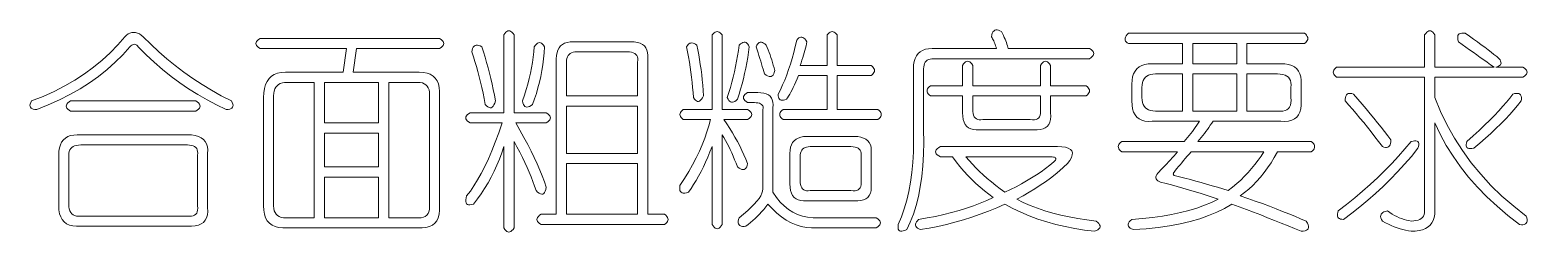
# Model space of a CAD drawing. Extents: x 0 to 297, y 0 to 210.
# Drawn here: x 83.66 to 119.04, y 30.22 to 35 of the extents above; entities that cross this region are included whole.
import ezdxf

# ---------------------------------------------------------------- set-up
doc = ezdxf.new("R2010")
doc.units = 0

msp = doc.modelspace()

# ---------------------------------------------------------------- linework, layer by layer
at = {"color": 255, "lineweight": 13}
for points in [[(86.341, 34.842), (86.52, 34.661), (86.706, 34.487), (86.898, 34.319), (87.096, 34.157), (87.301, 34.002), (87.512, 33.853), (87.73, 33.711), (87.954, 33.575), (88.184, 33.445), (88.421, 33.322), (88.441, 33.284), (88.455, 33.25), (88.461, 33.22), (88.459, 33.194), (88.451, 33.172), (88.435, 33.154), (88.413, 33.14), (88.383, 33.13), (88.345, 33.124), (88.301, 33.122), (88.071, 33.23), (87.847, 33.348), (87.627, 33.474), (87.411, 33.608), (87.201, 33.752), (86.995, 33.904), (86.795, 34.066), (86.599, 34.236), (86.407, 34.414), (86.221, 34.602), (86.205, 34.624), (86.187, 34.64), (86.169, 34.652), (86.151, 34.66), (86.131, 34.662), (86.111, 34.66), (86.089, 34.652), (86.067, 34.64), (86.045, 34.624), (86.021, 34.602), (85.855, 34.414), (85.677, 34.236), (85.487, 34.066), (85.285, 33.904), (85.071, 33.752), (84.845, 33.608), (84.607, 33.474), (84.357, 33.348), (84.095, 33.23), (83.821, 33.122), (83.777, 33.124), (83.739, 33.13), (83.709, 33.14), (83.687, 33.154), (83.671, 33.172), (83.663, 33.194), (83.661, 33.22), (83.667, 33.25), (83.681, 33.284), (83.701, 33.322), (83.975, 33.431), (84.237, 33.549), (84.487, 33.677), (84.725, 33.815), (84.951, 33.962), (85.165, 34.119), (85.367, 34.285), (85.557, 34.461), (85.735, 34.647), (85.901, 34.842), (85.941, 34.878), (85.983, 34.906), (86.025, 34.926), (86.067, 34.938), (86.111, 34.942), (86.155, 34.938), (86.201, 34.926), (86.247, 34.906), (86.293, 34.878)], [(89.101, 34.802), (93.341, 34.802), (93.377, 34.778), (93.405, 34.754), (93.425, 34.73), (93.437, 34.706), (93.441, 34.682), (93.437, 34.658), (93.425, 34.634), (93.405, 34.61), (93.377, 34.586), (93.341, 34.562), (91.381, 34.562), (91.301, 34.002), (92.861, 34.002), (92.959, 33.996), (93.047, 33.98), (93.123, 33.952), (93.187, 33.912), (93.241, 33.862), (93.283, 33.8), (93.315, 33.728), (93.335, 33.644), (93.343, 33.548), (93.341, 33.442), (93.341, 30.842), (93.343, 30.736), (93.333, 30.642), (93.311, 30.56), (93.277, 30.49), (93.231, 30.432), (93.173, 30.386), (93.103, 30.352), (93.021, 30.33), (92.927, 30.32), (92.821, 30.322), (89.741, 30.322), (89.635, 30.32), (89.539, 30.33), (89.455, 30.352), (89.383, 30.386), (89.321, 30.432), (89.271, 30.49), (89.231, 30.56), (89.203, 30.642), (89.187, 30.736), (89.181, 30.842), (89.181, 33.402), (89.186, 33.516), (89.202, 33.618), (89.228, 33.708), (89.264, 33.786), (89.311, 33.852), (89.368, 33.906), (89.436, 33.948), (89.514, 33.978), (89.602, 33.996), (89.701, 34.002), (91.061, 34.002), (91.141, 34.562), (89.101, 34.562), (89.065, 34.586), (89.037, 34.61), (89.017, 34.634), (89.005, 34.658), (89.001, 34.682), (89.005, 34.706), (89.017, 34.73), (89.037, 34.754), (89.065, 34.778)], [(95.101, 34.882), (95.101, 33.042), (95.861, 33.042), (95.897, 33.018), (95.925, 32.994), (95.945, 32.97), (95.957, 32.946), (95.961, 32.922), (95.957, 32.898), (95.945, 32.874), (95.925, 32.85), (95.897, 32.826), (95.861, 32.802), (95.141, 32.802), (95.242, 32.628), (95.336, 32.46), (95.424, 32.296), (95.506, 32.136), (95.581, 31.982), (95.65, 31.832), (95.712, 31.688), (95.768, 31.548), (95.818, 31.412), (95.861, 31.282), (95.851, 31.231), (95.839, 31.189), (95.823, 31.157), (95.803, 31.135), (95.781, 31.122), (95.755, 31.119), (95.727, 31.125), (95.695, 31.141), (95.659, 31.167), (95.621, 31.202), (95.587, 31.307), (95.549, 31.415), (95.507, 31.525), (95.461, 31.637), (95.411, 31.752), (95.357, 31.869), (95.299, 31.989), (95.237, 32.111), (95.171, 32.235), (95.101, 32.362), (95.101, 30.322), (95.077, 30.286), (95.053, 30.258), (95.029, 30.238), (95.005, 30.226), (94.981, 30.222), (94.957, 30.226), (94.933, 30.238), (94.909, 30.258), (94.885, 30.286), (94.861, 30.322), (94.861, 32.242), (94.811, 32.092), (94.755, 31.944), (94.695, 31.8), (94.631, 31.66), (94.561, 31.522), (94.487, 31.388), (94.407, 31.256), (94.323, 31.128), (94.235, 31.004), (94.141, 30.882), (94.096, 30.87), (94.058, 30.864), (94.026, 30.866), (94, 30.876), (93.981, 30.892), (93.968, 30.916), (93.962, 30.946), (93.962, 30.984), (93.968, 31.03), (93.981, 31.082), (94.069, 31.193), (94.155, 31.317), (94.241, 31.455), (94.327, 31.607), (94.411, 31.772), (94.495, 31.951), (94.577, 32.143), (94.659, 32.349), (94.741, 32.569), (94.821, 32.802), (94.061, 32.802), (94.025, 32.826), (93.997, 32.85), (93.977, 32.874), (93.965, 32.898), (93.961, 32.922), (93.965, 32.946), (93.977, 32.97), (93.997, 32.994), (94.025, 33.018), (94.061, 33.042), (94.861, 33.042), (94.861, 34.882), (94.885, 34.918), (94.909, 34.946), (94.933, 34.966), (94.957, 34.978), (94.981, 34.982), (95.005, 34.978), (95.029, 34.966), (95.053, 34.946), (95.077, 34.918)], [(95.581, 34.602), (95.605, 34.638), (95.629, 34.666), (95.653, 34.686), (95.677, 34.698), (95.701, 34.702), (95.725, 34.698), (95.749, 34.686), (95.773, 34.666), (95.797, 34.638), (95.821, 34.602), (95.811, 34.459), (95.797, 34.317), (95.779, 34.177), (95.757, 34.039), (95.731, 33.902), (95.701, 33.767), (95.667, 33.633), (95.629, 33.501), (95.587, 33.371), (95.541, 33.242), (95.503, 33.214), (95.467, 33.194), (95.435, 33.182), (95.407, 33.178), (95.381, 33.182), (95.359, 33.194), (95.339, 33.214), (95.323, 33.242), (95.311, 33.278), (95.301, 33.322), (95.347, 33.457), (95.389, 33.591), (95.427, 33.723), (95.461, 33.853), (95.491, 33.982), (95.517, 34.109), (95.539, 34.235), (95.557, 34.359), (95.571, 34.481)], [(96.501, 34.722), (97.861, 34.722), (97.944, 34.718), (98.018, 34.706), (98.082, 34.686), (98.136, 34.658), (98.181, 34.622), (98.216, 34.578), (98.242, 34.526), (98.258, 34.466), (98.264, 34.398), (98.261, 34.322), (98.261, 30.642), (98.661, 30.642), (98.69, 30.618), (98.712, 30.594), (98.728, 30.57), (98.738, 30.546), (98.741, 30.522), (98.738, 30.498), (98.728, 30.474), (98.712, 30.45), (98.69, 30.426), (98.661, 30.402), (95.741, 30.402), (95.705, 30.426), (95.677, 30.45), (95.657, 30.474), (95.645, 30.498), (95.641, 30.522), (95.645, 30.546), (95.657, 30.57), (95.677, 30.594), (95.705, 30.618), (95.741, 30.642), (96.101, 30.642), (96.101, 34.322), (96.105, 34.398), (96.117, 34.466), (96.137, 34.526), (96.165, 34.578), (96.201, 34.622), (96.245, 34.658), (96.297, 34.686), (96.357, 34.706), (96.425, 34.718)], [(100.021, 34.882), (100.021, 33.122), (100.621, 33.122), (100.657, 33.098), (100.685, 33.074), (100.705, 33.05), (100.717, 33.026), (100.721, 33.002), (100.717, 32.978), (100.705, 32.954), (100.685, 32.93), (100.657, 32.906), (100.621, 32.882), (100.061, 32.882), (100.131, 32.778), (100.199, 32.674), (100.263, 32.57), (100.323, 32.466), (100.381, 32.362), (100.435, 32.258), (100.487, 32.154), (100.535, 32.05), (100.579, 31.946), (100.621, 31.842), (100.611, 31.798), (100.599, 31.762), (100.583, 31.734), (100.563, 31.714), (100.541, 31.702), (100.515, 31.698), (100.487, 31.702), (100.455, 31.714), (100.419, 31.734), (100.381, 31.762), (100.349, 31.849), (100.315, 31.933), (100.281, 32.015), (100.247, 32.095), (100.211, 32.172), (100.175, 32.247), (100.137, 32.319), (100.099, 32.389), (100.061, 32.457), (100.021, 32.522), (100.021, 30.402), (99.997, 30.366), (99.973, 30.338), (99.949, 30.318), (99.925, 30.306), (99.901, 30.302), (99.877, 30.306), (99.853, 30.318), (99.829, 30.338), (99.805, 30.366), (99.781, 30.402), (99.781, 32.242), (99.732, 32.116), (99.682, 31.994), (99.63, 31.876), (99.576, 31.762), (99.521, 31.652), (99.464, 31.546), (99.406, 31.444), (99.346, 31.346), (99.284, 31.252), (99.221, 31.162), (99.176, 31.149), (99.136, 31.143), (99.102, 31.143), (99.074, 31.149), (99.051, 31.162), (99.034, 31.181), (99.022, 31.207), (99.016, 31.239), (99.016, 31.277), (99.021, 31.322), (99.129, 31.489), (99.229, 31.653), (99.321, 31.815), (99.405, 31.975), (99.481, 32.132), (99.549, 32.287), (99.609, 32.439), (99.661, 32.589), (99.705, 32.737), (99.741, 32.882), (99.101, 32.882), (99.072, 32.906), (99.05, 32.93), (99.034, 32.954), (99.024, 32.978), (99.021, 33.002), (99.024, 33.026), (99.034, 33.05), (99.05, 33.074), (99.072, 33.098), (99.101, 33.122), (99.781, 33.122), (99.781, 34.882), (99.805, 34.911), (99.829, 34.933), (99.853, 34.949), (99.877, 34.959), (99.901, 34.962), (99.925, 34.959), (99.949, 34.949), (99.973, 34.933), (99.997, 34.911)], [(99.181, 34.602), (99.198, 34.631), (99.216, 34.655), (99.236, 34.673), (99.258, 34.685), (99.281, 34.692), (99.306, 34.693), (99.332, 34.689), (99.36, 34.679), (99.39, 34.663), (99.421, 34.642), (99.444, 34.529), (99.466, 34.415), (99.486, 34.299), (99.504, 34.181), (99.521, 34.062), (99.536, 33.941), (99.55, 33.819), (99.562, 33.695), (99.572, 33.569), (99.581, 33.442), (99.557, 33.398), (99.533, 33.364), (99.509, 33.338), (99.485, 33.32), (99.461, 33.312), (99.437, 33.312), (99.413, 33.322), (99.389, 33.34), (99.365, 33.366), (99.341, 33.402), (99.332, 33.522), (99.322, 33.642), (99.31, 33.762), (99.296, 33.882), (99.281, 34.002), (99.264, 34.122), (99.246, 34.242), (99.226, 34.362), (99.204, 34.482)], [(100.421, 34.642), (100.452, 34.67), (100.482, 34.692), (100.51, 34.706), (100.536, 34.712), (100.561, 34.712), (100.584, 34.704), (100.606, 34.69), (100.626, 34.668), (100.644, 34.638), (100.661, 34.602), (100.644, 34.474), (100.624, 34.348), (100.602, 34.222), (100.578, 34.096), (100.551, 33.972), (100.522, 33.848), (100.49, 33.726), (100.456, 33.604), (100.42, 33.482), (100.381, 33.362), (100.35, 33.334), (100.32, 33.312), (100.292, 33.298), (100.266, 33.292), (100.241, 33.292), (100.218, 33.3), (100.196, 33.314), (100.176, 33.336), (100.158, 33.366), (100.141, 33.402), (100.18, 33.522), (100.216, 33.644), (100.25, 33.766), (100.282, 33.888), (100.311, 34.012), (100.338, 34.136), (100.362, 34.262), (100.384, 34.388), (100.404, 34.514)], [(101.061, 34.642), (101.085, 34.586), (101.107, 34.528), (101.129, 34.47), (101.151, 34.412), (101.171, 34.352), (101.191, 34.292), (101.209, 34.23), (101.227, 34.168), (101.245, 34.106), (101.261, 34.042), (101.251, 33.998), (101.239, 33.962), (101.223, 33.934), (101.203, 33.914), (101.181, 33.902), (101.155, 33.898), (101.127, 33.902), (101.095, 33.914), (101.059, 33.934), (101.021, 33.962), (101.005, 34.019), (100.987, 34.077), (100.969, 34.137), (100.951, 34.199), (100.931, 34.262), (100.911, 34.327), (100.889, 34.393), (100.867, 34.461), (100.845, 34.531), (100.821, 34.602), (100.838, 34.638), (100.856, 34.668), (100.876, 34.69), (100.898, 34.704), (100.921, 34.712), (100.946, 34.712), (100.972, 34.706), (101, 34.692), (101.03, 34.67)], [(101.461, 33.122), (102.501, 33.122), (102.501, 33.922), (101.821, 33.922), (101.789, 33.844), (101.759, 33.772), (101.729, 33.704), (101.699, 33.64), (101.671, 33.582), (101.643, 33.528), (101.617, 33.48), (101.591, 33.436), (101.565, 33.396), (101.541, 33.362), (101.503, 33.349), (101.469, 33.341), (101.439, 33.339), (101.413, 33.343), (101.391, 33.352), (101.373, 33.367), (101.359, 33.387), (101.349, 33.413), (101.343, 33.445), (101.341, 33.482), (101.396, 33.588), (101.448, 33.7), (101.498, 33.816), (101.546, 33.936), (101.591, 34.062), (101.634, 34.192), (101.674, 34.328), (101.712, 34.468), (101.748, 34.612), (101.781, 34.762), (101.805, 34.79), (101.829, 34.812), (101.853, 34.826), (101.877, 34.832), (101.901, 34.832), (101.925, 34.824), (101.949, 34.81), (101.973, 34.788), (101.997, 34.758), (102.021, 34.722), (102.012, 34.673), (102.002, 34.623), (101.99, 34.571), (101.976, 34.517), (101.961, 34.462), (101.944, 34.405), (101.926, 34.347), (101.906, 34.287), (101.884, 34.225), (101.861, 34.162), (102.501, 34.162), (102.501, 34.882), (102.525, 34.911), (102.549, 34.933), (102.573, 34.949), (102.597, 34.959), (102.621, 34.962), (102.645, 34.959), (102.669, 34.949), (102.693, 34.933), (102.717, 34.911), (102.741, 34.882), (102.741, 34.162), (103.541, 34.162), (103.57, 34.138), (103.592, 34.114), (103.608, 34.09), (103.618, 34.066), (103.621, 34.042), (103.618, 34.018), (103.608, 33.994), (103.592, 33.97), (103.57, 33.946), (103.541, 33.922), (102.741, 33.922), (102.741, 33.122), (103.701, 33.122), (103.73, 33.098), (103.752, 33.074), (103.768, 33.05), (103.778, 33.026), (103.781, 33.002), (103.778, 32.978), (103.768, 32.954), (103.752, 32.93), (103.73, 32.906), (103.701, 32.882), (101.461, 32.882), (101.432, 32.906), (101.41, 32.93), (101.394, 32.954), (101.384, 32.978), (101.381, 33.002), (101.384, 33.026), (101.394, 33.05), (101.41, 33.074), (101.432, 33.098)], [(106.621, 34.962), (106.644, 34.915), (106.666, 34.869), (106.686, 34.825), (106.704, 34.783), (106.721, 34.742), (106.736, 34.703), (106.75, 34.665), (106.762, 34.629), (106.772, 34.595), (106.781, 34.562), (108.701, 34.562), (108.737, 34.538), (108.765, 34.514), (108.785, 34.49), (108.797, 34.466), (108.801, 34.442), (108.797, 34.418), (108.785, 34.394), (108.765, 34.37), (108.737, 34.346), (108.701, 34.322), (105.021, 34.322), (104.975, 34.32), (104.935, 34.312), (104.899, 34.3), (104.867, 34.284), (104.841, 34.262), (104.819, 34.236), (104.803, 34.204), (104.791, 34.168), (104.783, 34.128), (104.781, 34.082), (104.781, 32.642), (104.784, 32.345), (104.778, 32.061), (104.762, 31.791), (104.736, 31.535), (104.701, 31.292), (104.656, 31.063), (104.602, 30.847), (104.538, 30.645), (104.464, 30.457), (104.381, 30.282), (104.336, 30.262), (104.296, 30.248), (104.262, 30.242), (104.234, 30.244), (104.211, 30.252), (104.194, 30.268), (104.182, 30.29), (104.176, 30.32), (104.176, 30.358), (104.181, 30.402), (104.257, 30.583), (104.323, 30.773), (104.381, 30.973), (104.431, 31.183), (104.471, 31.402), (104.503, 31.631), (104.525, 31.869), (104.539, 32.117), (104.545, 32.375), (104.541, 32.642), (104.541, 34.082), (104.545, 34.173), (104.559, 34.255), (104.581, 34.327), (104.611, 34.389), (104.651, 34.442), (104.699, 34.485), (104.757, 34.519), (104.823, 34.543), (104.897, 34.557), (104.981, 34.562), (106.501, 34.562), (106.493, 34.594), (106.483, 34.624), (106.473, 34.654), (106.463, 34.684), (106.451, 34.712), (106.439, 34.74), (106.425, 34.766), (106.411, 34.792), (106.397, 34.818), (106.381, 34.842), (106.391, 34.886), (106.403, 34.924), (106.419, 34.954), (106.439, 34.976), (106.461, 34.992), (106.487, 35), (106.515, 35.002), (106.547, 34.996), (106.583, 34.982)], [(109.621, 34.922), (113.781, 34.922), (113.81, 34.898), (113.832, 34.874), (113.848, 34.85), (113.858, 34.826), (113.861, 34.802), (113.858, 34.778), (113.848, 34.754), (113.832, 34.73), (113.81, 34.706), (113.781, 34.682), (112.421, 34.682), (112.421, 34.202), (113.221, 34.202), (113.319, 34.197), (113.407, 34.183), (113.483, 34.159), (113.547, 34.125), (113.601, 34.082), (113.643, 34.029), (113.675, 33.967), (113.695, 33.895), (113.703, 33.813), (113.701, 33.722), (113.701, 33.322), (113.703, 33.224), (113.695, 33.136), (113.675, 33.06), (113.643, 32.996), (113.601, 32.942), (113.547, 32.9), (113.483, 32.868), (113.407, 32.848), (113.319, 32.84), (113.221, 32.842), (111.621, 32.842), (111.589, 32.794), (111.555, 32.746), (111.521, 32.698), (111.487, 32.65), (111.451, 32.602), (111.415, 32.554), (111.377, 32.506), (111.339, 32.458), (111.301, 32.41), (111.261, 32.362), (113.941, 32.362), (113.97, 32.338), (113.992, 32.314), (114.008, 32.29), (114.018, 32.266), (114.021, 32.242), (114.018, 32.218), (114.008, 32.194), (113.992, 32.17), (113.97, 32.146), (113.941, 32.122), (113.141, 32.122), (113.067, 31.989), (112.991, 31.863), (112.911, 31.743), (112.827, 31.629), (112.741, 31.522), (112.651, 31.421), (112.559, 31.327), (112.463, 31.239), (112.363, 31.157), (112.261, 31.082), (112.442, 31.018), (112.618, 30.956), (112.788, 30.894), (112.952, 30.832), (113.111, 30.772), (113.264, 30.712), (113.412, 30.654), (113.554, 30.596), (113.69, 30.538), (113.821, 30.482), (113.849, 30.436), (113.867, 30.396), (113.877, 30.36), (113.879, 30.328), (113.871, 30.302), (113.855, 30.28), (113.829, 30.264), (113.795, 30.252), (113.753, 30.244), (113.701, 30.242), (113.548, 30.306), (113.392, 30.37), (113.234, 30.434), (113.074, 30.498), (112.911, 30.562), (112.746, 30.626), (112.578, 30.69), (112.408, 30.754), (112.236, 30.818), (112.061, 30.882), (111.894, 30.782), (111.712, 30.692), (111.516, 30.61), (111.306, 30.536), (111.081, 30.472), (110.842, 30.416), (110.588, 30.37), (110.32, 30.332), (110.038, 30.302), (109.741, 30.282), (109.697, 30.299), (109.663, 30.317), (109.637, 30.337), (109.619, 30.359), (109.611, 30.382), (109.611, 30.407), (109.621, 30.433), (109.639, 30.461), (109.665, 30.491), (109.701, 30.522), (109.952, 30.541), (110.192, 30.567), (110.422, 30.599), (110.642, 30.637), (110.851, 30.682), (111.05, 30.733), (111.238, 30.791), (111.416, 30.855), (111.584, 30.925), (111.741, 31.002), (111.598, 31.049), (111.456, 31.095), (111.316, 31.139), (111.178, 31.181), (111.041, 31.222), (110.906, 31.261), (110.772, 31.299), (110.64, 31.335), (110.51, 31.369), (110.381, 31.402), (110.345, 31.419), (110.315, 31.437), (110.293, 31.457), (110.279, 31.479), (110.271, 31.502), (110.271, 31.527), (110.277, 31.553), (110.291, 31.581), (110.313, 31.611), (110.341, 31.642), (110.389, 31.69), (110.435, 31.738), (110.481, 31.786), (110.527, 31.834), (110.571, 31.882), (110.615, 31.93), (110.657, 31.978), (110.699, 32.026), (110.741, 32.074), (110.781, 32.122), (109.461, 32.122), (109.432, 32.146), (109.41, 32.17), (109.394, 32.194), (109.384, 32.218), (109.381, 32.242), (109.384, 32.266), (109.394, 32.29), (109.41, 32.314), (109.432, 32.338), (109.461, 32.362), (110.941, 32.362), (110.981, 32.41), (111.019, 32.458), (111.057, 32.506), (111.095, 32.554), (111.131, 32.602), (111.167, 32.65), (111.201, 32.698), (111.235, 32.746), (111.269, 32.794), (111.301, 32.842), (110.181, 32.842), (110.09, 32.84), (110.008, 32.848), (109.936, 32.868), (109.874, 32.9), (109.821, 32.942), (109.778, 32.996), (109.744, 33.06), (109.72, 33.136), (109.706, 33.224), (109.701, 33.322), (109.701, 33.722), (109.706, 33.813), (109.72, 33.895), (109.744, 33.967), (109.778, 34.029), (109.821, 34.082), (109.874, 34.125), (109.936, 34.159), (110.008, 34.183), (110.09, 34.197), (110.181, 34.202), (110.901, 34.202), (110.901, 34.682), (109.621, 34.682), (109.592, 34.699), (109.57, 34.717), (109.554, 34.737), (109.544, 34.759), (109.541, 34.782), (109.544, 34.807), (109.554, 34.833), (109.57, 34.861), (109.592, 34.891)], [(112.181, 34.682), (111.141, 34.682), (111.141, 34.202), (112.181, 34.202)], [(116.861, 34.882), (116.861, 34.122), (118.261, 34.122), (118.181, 34.178), (118.099, 34.236), (118.017, 34.294), (117.935, 34.352), (117.851, 34.412), (117.767, 34.472), (117.681, 34.534), (117.595, 34.596), (117.509, 34.658), (117.421, 34.722), (117.408, 34.767), (117.402, 34.807), (117.402, 34.841), (117.408, 34.869), (117.421, 34.892), (117.44, 34.909), (117.466, 34.921), (117.498, 34.927), (117.536, 34.927), (117.581, 34.922), (117.683, 34.851), (117.779, 34.783), (117.871, 34.717), (117.959, 34.653), (118.041, 34.592), (118.119, 34.533), (118.191, 34.477), (118.259, 34.423), (118.323, 34.371), (118.381, 34.322), (118.402, 34.291), (118.416, 34.263), (118.424, 34.237), (118.426, 34.213), (118.421, 34.192), (118.41, 34.173), (118.392, 34.157), (118.368, 34.143), (118.338, 34.131), (118.301, 34.122), (118.941, 34.122), (118.977, 34.098), (119.005, 34.074), (119.025, 34.05), (119.037, 34.026), (119.041, 34.002), (119.037, 33.978), (119.025, 33.954), (119.005, 33.93), (118.977, 33.906), (118.941, 33.882), (116.861, 33.882), (116.861, 33.402), (116.998, 33.072), (117.152, 32.752), (117.324, 32.444), (117.514, 32.148), (117.721, 31.862), (117.946, 31.588), (118.188, 31.324), (118.448, 31.072), (118.726, 30.832), (119.021, 30.602), (119.034, 30.557), (119.04, 30.517), (119.04, 30.483), (119.034, 30.455), (119.021, 30.432), (119.002, 30.415), (118.976, 30.403), (118.944, 30.397), (118.906, 30.397), (118.861, 30.402), (118.589, 30.613), (118.333, 30.831), (118.093, 31.055), (117.869, 31.285), (117.661, 31.522), (117.469, 31.765), (117.293, 32.015), (117.133, 32.271), (116.989, 32.533), (116.861, 32.802), (116.861, 30.642), (116.848, 30.566), (116.826, 30.498), (116.794, 30.438), (116.752, 30.386), (116.701, 30.342), (116.64, 30.306), (116.57, 30.278), (116.49, 30.258), (116.4, 30.246), (116.301, 30.242), (116.237, 30.252), (116.171, 30.264), (116.105, 30.28), (116.039, 30.3), (115.971, 30.322), (115.903, 30.348), (115.833, 30.376), (115.763, 30.408), (115.693, 30.444), (115.621, 30.482), (115.601, 30.52), (115.587, 30.556), (115.581, 30.588), (115.583, 30.616), (115.591, 30.642), (115.607, 30.664), (115.629, 30.684), (115.659, 30.7), (115.697, 30.712), (115.741, 30.722), (115.797, 30.684), (115.853, 30.648), (115.909, 30.616), (115.965, 30.588), (116.021, 30.562), (116.077, 30.54), (116.133, 30.52), (116.189, 30.504), (116.245, 30.492), (116.301, 30.482), (116.362, 30.484), (116.416, 30.492), (116.464, 30.504), (116.506, 30.52), (116.541, 30.542), (116.57, 30.568), (116.592, 30.6), (116.608, 30.636), (116.618, 30.676), (116.621, 30.722), (116.621, 33.882), (114.541, 33.882), (114.512, 33.906), (114.49, 33.93), (114.474, 33.954), (114.464, 33.978), (114.461, 34.002), (114.464, 34.026), (114.474, 34.05), (114.49, 34.074), (114.512, 34.098), (114.541, 34.122), (116.621, 34.122), (116.621, 34.882), (116.645, 34.918), (116.669, 34.946), (116.693, 34.966), (116.717, 34.978), (116.741, 34.982), (116.765, 34.978), (116.789, 34.966), (116.813, 34.946), (116.837, 34.918)], [(94.341, 34.602), (94.38, 34.481), (94.418, 34.359), (94.454, 34.235), (94.488, 34.109), (94.521, 33.982), (94.552, 33.853), (94.582, 33.723), (94.61, 33.591), (94.636, 33.457), (94.661, 33.322), (94.644, 33.271), (94.626, 33.229), (94.606, 33.197), (94.584, 33.175), (94.561, 33.162), (94.536, 33.159), (94.51, 33.165), (94.482, 33.181), (94.452, 33.207), (94.421, 33.242), (94.396, 33.377), (94.37, 33.509), (94.342, 33.639), (94.312, 33.767), (94.281, 33.892), (94.248, 34.015), (94.214, 34.135), (94.178, 34.253), (94.14, 34.369), (94.101, 34.482), (94.111, 34.526), (94.123, 34.564), (94.139, 34.594), (94.159, 34.616), (94.181, 34.632), (94.207, 34.64), (94.235, 34.642), (94.267, 34.636), (94.303, 34.622)], [(97.781, 34.482), (96.581, 34.482), (96.535, 34.48), (96.495, 34.472), (96.459, 34.46), (96.427, 34.444), (96.401, 34.422), (96.379, 34.396), (96.363, 34.364), (96.351, 34.328), (96.343, 34.288), (96.341, 34.242), (96.341, 33.442), (98.021, 33.442), (98.021, 34.242), (98.026, 34.288), (98.024, 34.328), (98.016, 34.364), (98.002, 34.396), (97.981, 34.422), (97.954, 34.444), (97.92, 34.46), (97.88, 34.472), (97.834, 34.48)], [(107.541, 34.162), (107.565, 34.198), (107.589, 34.226), (107.613, 34.246), (107.637, 34.258), (107.661, 34.262), (107.685, 34.258), (107.709, 34.246), (107.733, 34.226), (107.757, 34.198), (107.781, 34.162), (107.781, 33.682), (108.621, 33.682), (108.65, 33.658), (108.672, 33.634), (108.688, 33.61), (108.698, 33.586), (108.701, 33.562), (108.698, 33.538), (108.688, 33.514), (108.672, 33.49), (108.65, 33.466), (108.621, 33.442), (107.781, 33.442), (107.781, 33.042), (107.784, 32.959), (107.778, 32.885), (107.762, 32.821), (107.736, 32.767), (107.701, 32.722), (107.656, 32.687), (107.602, 32.661), (107.538, 32.645), (107.464, 32.639), (107.381, 32.642), (106.101, 32.642), (106.025, 32.639), (105.957, 32.645), (105.897, 32.661), (105.845, 32.687), (105.801, 32.722), (105.765, 32.767), (105.737, 32.821), (105.717, 32.885), (105.705, 32.959), (105.701, 33.042), (105.701, 33.442), (104.941, 33.442), (104.912, 33.466), (104.89, 33.49), (104.874, 33.514), (104.864, 33.538), (104.861, 33.562), (104.864, 33.586), (104.874, 33.61), (104.89, 33.634), (104.912, 33.658), (104.941, 33.682), (105.701, 33.682), (105.701, 34.162), (105.725, 34.198), (105.749, 34.226), (105.773, 34.246), (105.797, 34.258), (105.821, 34.262), (105.845, 34.258), (105.869, 34.246), (105.893, 34.226), (105.917, 34.198), (105.941, 34.162), (105.941, 33.682), (107.541, 33.682)], [(90.381, 33.762), (89.741, 33.762), (89.68, 33.759), (89.626, 33.749), (89.578, 33.733), (89.536, 33.711), (89.501, 33.682), (89.472, 33.647), (89.45, 33.605), (89.434, 33.557), (89.424, 33.503), (89.421, 33.442), (89.421, 30.842), (89.425, 30.782), (89.435, 30.728), (89.453, 30.682), (89.479, 30.644), (89.511, 30.612), (89.551, 30.588), (89.597, 30.57), (89.651, 30.56), (89.713, 30.558), (89.781, 30.562), (90.381, 30.562)], [(91.901, 33.762), (90.621, 33.762), (90.621, 32.802), (91.901, 32.802)], [(92.821, 33.762), (92.141, 33.762), (92.141, 30.562), (92.781, 30.562), (92.849, 30.558), (92.909, 30.562), (92.961, 30.574), (93.005, 30.594), (93.041, 30.622), (93.069, 30.658), (93.089, 30.702), (93.101, 30.754), (93.105, 30.814), (93.101, 30.882), (93.101, 33.402), (93.105, 33.47), (93.103, 33.532), (93.093, 33.586), (93.075, 33.632), (93.051, 33.672), (93.019, 33.704), (92.981, 33.73), (92.935, 33.748), (92.881, 33.758)], [(110.901, 33.962), (110.261, 33.962), (110.2, 33.959), (110.146, 33.949), (110.098, 33.933), (110.056, 33.911), (110.021, 33.882), (109.992, 33.847), (109.97, 33.805), (109.954, 33.757), (109.944, 33.703), (109.941, 33.642), (109.941, 33.402), (109.944, 33.341), (109.954, 33.287), (109.97, 33.239), (109.992, 33.197), (110.021, 33.162), (110.056, 33.133), (110.098, 33.111), (110.146, 33.095), (110.2, 33.085), (110.261, 33.082), (110.901, 33.082)], [(112.181, 33.962), (111.141, 33.962), (111.141, 33.082), (112.181, 33.082)], [(113.141, 33.962), (112.421, 33.962), (112.421, 33.082), (113.141, 33.082), (113.209, 33.078), (113.269, 33.082), (113.321, 33.094), (113.365, 33.114), (113.401, 33.142), (113.429, 33.178), (113.449, 33.222), (113.461, 33.274), (113.465, 33.334), (113.461, 33.402), (113.461, 33.642), (113.465, 33.703), (113.461, 33.757), (113.449, 33.805), (113.429, 33.847), (113.401, 33.882), (113.365, 33.911), (113.321, 33.933), (113.269, 33.949), (113.209, 33.959)], [(84.621, 33.322), (87.581, 33.322), (87.617, 33.298), (87.645, 33.274), (87.665, 33.25), (87.677, 33.226), (87.681, 33.202), (87.677, 33.178), (87.665, 33.154), (87.645, 33.13), (87.617, 33.106), (87.581, 33.082), (84.621, 33.082), (84.585, 33.106), (84.557, 33.13), (84.537, 33.154), (84.525, 33.178), (84.521, 33.202), (84.525, 33.226), (84.537, 33.25), (84.557, 33.274), (84.585, 33.298)], [(101.221, 31.162), (101.304, 31.041), (101.392, 30.933), (101.486, 30.839), (101.586, 30.759), (101.691, 30.692), (101.802, 30.639), (101.918, 30.599), (102.04, 30.573), (102.168, 30.561), (102.301, 30.562), (103.661, 30.562), (103.697, 30.538), (103.725, 30.514), (103.745, 30.49), (103.757, 30.466), (103.761, 30.442), (103.757, 30.418), (103.745, 30.394), (103.725, 30.37), (103.697, 30.346), (103.661, 30.322), (102.261, 30.322), (102.134, 30.32), (102.01, 30.332), (101.888, 30.356), (101.768, 30.392), (101.651, 30.442), (101.536, 30.504), (101.424, 30.58), (101.314, 30.668), (101.206, 30.768), (101.101, 30.882), (101.053, 30.819), (101.003, 30.759), (100.953, 30.701), (100.903, 30.645), (100.851, 30.592), (100.799, 30.541), (100.745, 30.493), (100.691, 30.447), (100.637, 30.403), (100.581, 30.362), (100.536, 30.357), (100.498, 30.357), (100.466, 30.363), (100.44, 30.375), (100.421, 30.392), (100.408, 30.415), (100.402, 30.443), (100.402, 30.477), (100.408, 30.517), (100.421, 30.562), (100.527, 30.648), (100.623, 30.73), (100.707, 30.808), (100.779, 30.882), (100.841, 30.952), (100.891, 31.018), (100.931, 31.08), (100.959, 31.138), (100.975, 31.192), (100.981, 31.242), (100.981, 33.122), (100.986, 33.152), (100.986, 33.18), (100.98, 33.204), (100.968, 33.224), (100.951, 33.242), (100.928, 33.256), (100.9, 33.268), (100.866, 33.276), (100.826, 33.28), (100.781, 33.282), (100.621, 33.282), (100.585, 33.306), (100.557, 33.33), (100.537, 33.354), (100.525, 33.378), (100.521, 33.402), (100.525, 33.426), (100.537, 33.45), (100.557, 33.474), (100.585, 33.498), (100.621, 33.522), (100.861, 33.522), (100.937, 33.518), (101.003, 33.508), (101.061, 33.49), (101.111, 33.464), (101.151, 33.432), (101.183, 33.392), (101.205, 33.346), (101.219, 33.292), (101.225, 33.23), (101.221, 33.162)], [(107.541, 33.442), (105.941, 33.442), (105.941, 33.122), (105.943, 33.069), (105.951, 33.023), (105.963, 32.983), (105.979, 32.949), (106.001, 32.922), (106.027, 32.901), (106.059, 32.887), (106.095, 32.879), (106.135, 32.877), (106.181, 32.882), (107.301, 32.882), (107.354, 32.877), (107.4, 32.879), (107.44, 32.887), (107.474, 32.901), (107.501, 32.922), (107.522, 32.949), (107.536, 32.983), (107.544, 33.023), (107.546, 33.069), (107.541, 33.122)], [(114.941, 33.482), (115.043, 33.363), (115.143, 33.247), (115.239, 33.133), (115.331, 33.021), (115.421, 32.912), (115.507, 32.805), (115.591, 32.701), (115.671, 32.599), (115.747, 32.499), (115.821, 32.402), (115.819, 32.357), (115.813, 32.319), (115.803, 32.287), (115.789, 32.261), (115.771, 32.242), (115.749, 32.229), (115.723, 32.223), (115.693, 32.223), (115.659, 32.229), (115.621, 32.242), (115.533, 32.361), (115.445, 32.477), (115.357, 32.591), (115.269, 32.703), (115.181, 32.812), (115.093, 32.919), (115.005, 33.023), (114.917, 33.125), (114.829, 33.225), (114.741, 33.322), (114.743, 33.367), (114.749, 33.405), (114.759, 33.437), (114.773, 33.463), (114.791, 33.482), (114.813, 33.495), (114.839, 33.501), (114.869, 33.501), (114.903, 33.495)], [(118.701, 33.482), (118.746, 33.495), (118.786, 33.501), (118.82, 33.501), (118.848, 33.495), (118.871, 33.482), (118.888, 33.463), (118.9, 33.437), (118.906, 33.405), (118.906, 33.367), (118.901, 33.322), (118.818, 33.217), (118.728, 33.111), (118.632, 33.003), (118.53, 32.893), (118.421, 32.782), (118.306, 32.669), (118.184, 32.555), (118.056, 32.439), (117.922, 32.321), (117.781, 32.202), (117.736, 32.196), (117.698, 32.196), (117.666, 32.2), (117.64, 32.208), (117.621, 32.222), (117.608, 32.24), (117.602, 32.264), (117.602, 32.292), (117.608, 32.324), (117.621, 32.362), (117.769, 32.496), (117.907, 32.624), (118.037, 32.748), (118.159, 32.868), (118.271, 32.982), (118.375, 33.092), (118.469, 33.196), (118.555, 33.296), (118.633, 33.392)], [(98.021, 33.202), (96.341, 33.202), (96.341, 32.082), (98.021, 32.082)], [(91.901, 32.562), (90.621, 32.562), (90.621, 31.762), (91.901, 31.762)], [(84.781, 32.522), (87.381, 32.522), (87.479, 32.518), (87.567, 32.504), (87.643, 32.482), (87.707, 32.452), (87.761, 32.412), (87.803, 32.364), (87.835, 32.306), (87.855, 32.24), (87.863, 32.166), (87.861, 32.082), (87.861, 30.802), (87.863, 30.711), (87.855, 30.631), (87.835, 30.561), (87.803, 30.501), (87.761, 30.452), (87.707, 30.413), (87.643, 30.385), (87.567, 30.367), (87.479, 30.359), (87.381, 30.362), (84.861, 30.362), (84.762, 30.36), (84.674, 30.368), (84.596, 30.388), (84.528, 30.42), (84.471, 30.462), (84.424, 30.516), (84.388, 30.58), (84.362, 30.656), (84.346, 30.744), (84.341, 30.842), (84.341, 32.042), (84.345, 32.133), (84.359, 32.215), (84.381, 32.287), (84.411, 32.349), (84.451, 32.402), (84.499, 32.445), (84.557, 32.479), (84.623, 32.503), (84.697, 32.517)], [(87.381, 32.282), (84.861, 32.282), (84.808, 32.28), (84.76, 32.272), (84.718, 32.26), (84.682, 32.244), (84.651, 32.222), (84.626, 32.196), (84.606, 32.164), (84.592, 32.128), (84.584, 32.088), (84.581, 32.042), (84.581, 30.882), (84.584, 30.822), (84.592, 30.768), (84.606, 30.722), (84.626, 30.684), (84.651, 30.652), (84.682, 30.628), (84.718, 30.61), (84.76, 30.6), (84.808, 30.598), (84.861, 30.602), (87.381, 30.602), (87.434, 30.597), (87.48, 30.599), (87.52, 30.607), (87.554, 30.621), (87.581, 30.642), (87.602, 30.669), (87.616, 30.703), (87.624, 30.743), (87.626, 30.789), (87.621, 30.842), (87.621, 32.042), (87.626, 32.088), (87.624, 32.128), (87.616, 32.164), (87.602, 32.196), (87.581, 32.222), (87.554, 32.244), (87.52, 32.26), (87.48, 32.272), (87.434, 32.28)], [(102.021, 32.482), (103.141, 32.482), (103.224, 32.478), (103.298, 32.466), (103.362, 32.446), (103.416, 32.418), (103.461, 32.382), (103.496, 32.338), (103.522, 32.286), (103.538, 32.226), (103.544, 32.158), (103.541, 32.082), (103.541, 31.362), (103.544, 31.279), (103.538, 31.205), (103.522, 31.141), (103.496, 31.087), (103.461, 31.042), (103.416, 31.007), (103.362, 30.981), (103.298, 30.965), (103.224, 30.959), (103.141, 30.962), (102.021, 30.962), (101.945, 30.959), (101.877, 30.965), (101.817, 30.981), (101.765, 31.007), (101.721, 31.042), (101.685, 31.087), (101.657, 31.141), (101.637, 31.205), (101.625, 31.279), (101.621, 31.362), (101.621, 32.082), (101.625, 32.158), (101.637, 32.226), (101.657, 32.286), (101.685, 32.338), (101.721, 32.382), (101.765, 32.418), (101.817, 32.446), (101.877, 32.466), (101.945, 32.478)], [(103.061, 32.242), (102.101, 32.242), (102.055, 32.24), (102.015, 32.232), (101.979, 32.22), (101.947, 32.204), (101.921, 32.182), (101.899, 32.156), (101.883, 32.124), (101.871, 32.088), (101.863, 32.048), (101.861, 32.002), (101.861, 31.442), (101.863, 31.389), (101.871, 31.343), (101.883, 31.303), (101.899, 31.269), (101.921, 31.242), (101.947, 31.221), (101.979, 31.207), (102.015, 31.199), (102.055, 31.197), (102.101, 31.202), (103.061, 31.202), (103.114, 31.197), (103.16, 31.199), (103.2, 31.207), (103.234, 31.221), (103.261, 31.242), (103.282, 31.269), (103.296, 31.303), (103.304, 31.343), (103.306, 31.389), (103.301, 31.442), (103.301, 32.002), (103.306, 32.048), (103.304, 32.088), (103.296, 32.124), (103.282, 32.156), (103.261, 32.182), (103.234, 32.204), (103.2, 32.22), (103.16, 32.232), (103.114, 32.24)], [(105.181, 32.242), (107.941, 32.242), (108.044, 32.238), (108.13, 32.226), (108.198, 32.206), (108.248, 32.178), (108.281, 32.142), (108.296, 32.098), (108.294, 32.046), (108.274, 31.986), (108.236, 31.918), (108.181, 31.842), (108.09, 31.754), (107.992, 31.668), (107.888, 31.582), (107.778, 31.496), (107.661, 31.412), (107.538, 31.328), (107.408, 31.246), (107.272, 31.164), (107.13, 31.082), (106.981, 31.002), (107.137, 30.925), (107.299, 30.853), (107.469, 30.787), (107.647, 30.727), (107.831, 30.672), (108.023, 30.623), (108.221, 30.579), (108.427, 30.541), (108.641, 30.509), (108.861, 30.482), (108.897, 30.451), (108.923, 30.421), (108.941, 30.393), (108.951, 30.367), (108.951, 30.342), (108.943, 30.319), (108.925, 30.297), (108.899, 30.277), (108.865, 30.259), (108.821, 30.242), (108.584, 30.27), (108.352, 30.306), (108.126, 30.35), (107.906, 30.402), (107.691, 30.462), (107.482, 30.53), (107.278, 30.606), (107.08, 30.69), (106.888, 30.782), (106.701, 30.882), (106.508, 30.797), (106.314, 30.717), (106.118, 30.643), (105.92, 30.575), (105.721, 30.512), (105.52, 30.455), (105.318, 30.403), (105.114, 30.357), (104.908, 30.317), (104.701, 30.282), (104.665, 30.299), (104.635, 30.317), (104.613, 30.337), (104.599, 30.359), (104.591, 30.382), (104.591, 30.407), (104.597, 30.433), (104.611, 30.461), (104.633, 30.491), (104.661, 30.522), (104.866, 30.556), (105.064, 30.594), (105.256, 30.636), (105.442, 30.682), (105.621, 30.732), (105.794, 30.786), (105.96, 30.844), (106.12, 30.906), (106.274, 30.972), (106.421, 31.042), (106.318, 31.116), (106.216, 31.196), (106.116, 31.28), (106.018, 31.368), (105.921, 31.462), (105.826, 31.56), (105.732, 31.664), (105.64, 31.772), (105.55, 31.884), (105.461, 32.002), (105.181, 32.002), (105.138, 32.026), (105.104, 32.05), (105.08, 32.074), (105.066, 32.098), (105.061, 32.122), (105.066, 32.146), (105.08, 32.17), (105.104, 32.194), (105.138, 32.218)], [(116.301, 32.362), (116.346, 32.375), (116.384, 32.381), (116.416, 32.381), (116.442, 32.375), (116.461, 32.362), (116.474, 32.343), (116.48, 32.317), (116.48, 32.285), (116.474, 32.247), (116.461, 32.202), (116.307, 32.012), (116.147, 31.828), (115.983, 31.648), (115.815, 31.472), (115.641, 31.302), (115.463, 31.136), (115.279, 30.976), (115.091, 30.82), (114.899, 30.668), (114.701, 30.522), (114.664, 30.524), (114.632, 30.53), (114.606, 30.54), (114.586, 30.554), (114.571, 30.572), (114.562, 30.594), (114.558, 30.62), (114.56, 30.65), (114.568, 30.684), (114.581, 30.722), (114.778, 30.875), (114.97, 31.031), (115.156, 31.189), (115.336, 31.349), (115.511, 31.512), (115.68, 31.677), (115.844, 31.845), (116.002, 32.015), (116.154, 32.187)], [(98.021, 31.842), (96.341, 31.842), (96.341, 30.642), (98.021, 30.642)], [(107.781, 32.002), (105.781, 32.002), (105.855, 31.914), (105.933, 31.828), (106.015, 31.742), (106.101, 31.656), (106.191, 31.572), (106.285, 31.488), (106.383, 31.406), (106.485, 31.324), (106.591, 31.242), (106.701, 31.162), (106.835, 31.227), (106.965, 31.293), (107.091, 31.361), (107.213, 31.431), (107.331, 31.502), (107.445, 31.575), (107.555, 31.649), (107.661, 31.725), (107.763, 31.803), (107.861, 31.882), (107.882, 31.905), (107.896, 31.925), (107.904, 31.943), (107.906, 31.959), (107.901, 31.972), (107.89, 31.983), (107.872, 31.991), (107.848, 31.997), (107.818, 32.001)], [(112.821, 32.122), (111.101, 32.122), (111.054, 32.067), (111.008, 32.013), (110.964, 31.961), (110.922, 31.911), (110.881, 31.862), (110.842, 31.815), (110.804, 31.769), (110.768, 31.725), (110.734, 31.683), (110.701, 31.642), (110.694, 31.634), (110.688, 31.626), (110.684, 31.618), (110.682, 31.61), (110.681, 31.602), (110.682, 31.594), (110.684, 31.586), (110.688, 31.578), (110.694, 31.57), (110.701, 31.562), (110.829, 31.53), (110.957, 31.496), (111.085, 31.462), (111.213, 31.428), (111.341, 31.392), (111.469, 31.356), (111.597, 31.318), (111.725, 31.28), (111.853, 31.242), (111.981, 31.202), (112.083, 31.283), (112.181, 31.367), (112.275, 31.453), (112.365, 31.541), (112.451, 31.632), (112.533, 31.725), (112.611, 31.821), (112.685, 31.919), (112.755, 32.019)], [(91.901, 31.522), (90.621, 31.522), (90.621, 30.562), (91.901, 30.562)]]:
    msp.add_lwpolyline(points, close=True, dxfattribs=at)

doc.saveas('drawing.dxf')
